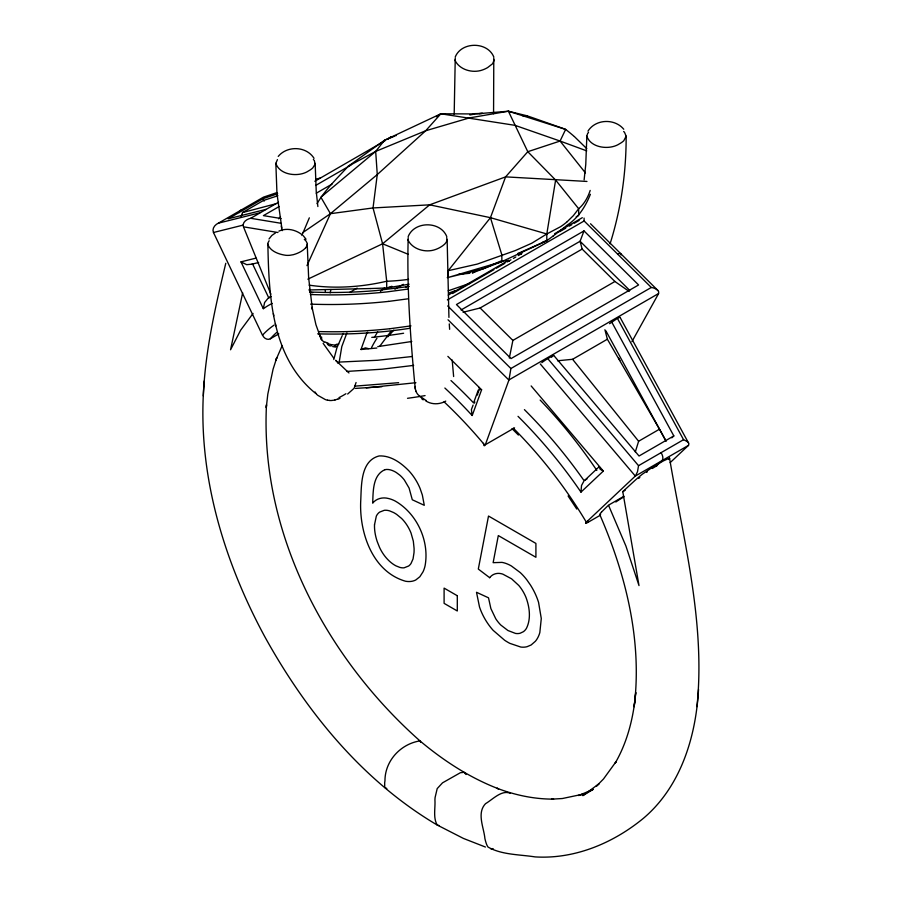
<?xml version="1.0" encoding="UTF-8"?>
<svg xmlns="http://www.w3.org/2000/svg" width="902" height="902" viewBox="0 0 902 902"><rect width="100%" height="100%" fill="white"/><g stroke="black" fill="none" stroke-linecap="round" stroke-linejoin="round"><path stroke-width="1.35" d="M455.251 58.123L454.18 114.396M493.789 58.078L493.563 113.731M624.59 132.493L626.157 136.202C626.225 172.598 621.027 209.072 610.079 243.811M587.597 133.597L586.852 135.931L585.77 164.401L584.124 179.859M282.202 230.653L276.97 193.592L275.843 163.33L277.433 159.62M314.415 160.815L315.057 164.299L312.712 167.986A26.609 15.357 0 0 1 308.552 170.918C299.036 177.401 279.857 175.495 275.843 163.33M626.157 136.202L623.778 140.757A26.609 15.357 0 0 1 619.55 143.756C610.034 150.228 590.866 148.323 586.841 136.157M696.953 706.661C705.657 622.82 683.423 540.151 669.532 458.115L663.545 460.821A65.395 7.205 -34.5 0 0 660.016 462.816L658.291 463.808A60.434 6.652 -34.5 0 0 653.589 466.582L642.483 474.08A16.653 1.838 -34.5 0 0 641.446 474.903L638.12 477.665A81.079 8.93 -34.5 0 0 634.478 480.867L622.775 491.658L638.999 585.59L625.92 546.048L608.624 505.481M447.685 305.936L510.904 368.523L508.987 379.9L658.64 293.5C659.914 290.388 654.412 287.783 651.3 287.467L584.135 220.967L584.068 218.092M204.292 380.903C196.309 469.919 222.738 558.902 264.771 636.677C306.229 711.644 362.672 781.031 437.199 825.014L439.015 825.544M541.798 362.683A6.585 0.722 -34.5 0 1 547.751 358.624L638.537 465.68L637.511 471.667L635.47 475.918L586.323 522.19A287.851 168.843 51.3 0 0 513.306 428.157M203.311 395.933C205.194 350.934 215.364 306.905 225.782 263.271M337.743 363.044L339.197 362.085L341.802 346.571L346.909 332.906M698.554 689.455L698.475 690.222C695.78 737.272 680.582 786.781 643.532 818.204C613.337 843.088 574.698 859.369 535.078 856.9C519.789 854.487 501.681 854.927 488.027 847.057C486.73 845.242 486.099 843.077 485.502 840.957A79.252 54.887 -72.8 0 1 484.904 838.544C483.867 827.45 476.549 813.13 485.513 803.693C492.706 799.499 501.704 789.498 510.397 793.332M472.366 272.911L501.85 261.636L546.804 240.721L546.804 233.979L555.621 180.05L527.783 151.705L508.401 111.217L479.233 113.607M593.358 789.306L582.782 795.643L599.052 783.748L596.188 786.397L603.494 778.99L616.032 761.716L615.198 763.103C627.623 741.636 633.599 717.045 635.752 692.488L634.14 706.74C642.404 641.074 625.887 574.608 599.785 514.625L599.886 514.174A20.002 2.199 -34.5 0 1 600.123 513.79L601.454 512.223M333.785 359.56L336.908 347.789L342.219 335.668M478.736 269.551L473.798 272.224L473.685 271.141M509.326 358.071L512.877 340.415L614.916 281.503L629.19 291.47M473.866 272.178L472.738 272.855M415.258 389.01C410.421 338.735 406.757 288.144 408.2 237.677M446.727 237.632C448.373 241.961 443.829 245.197 440.616 247.103A26.609 15.357 0 0 1 435.508 249.504C425.564 253.146 412.158 249.369 407.794 239.571M494.206 59.972L492.582 63.749L487.678 67.537A26.609 15.357 0 0 1 482.559 69.939C472.625 73.581 459.219 69.804 454.856 60.006M242.661 292.8L230.551 349.773L240.62 330.222L253.067 313.434M376.822 348.025L360.992 349.514L366.877 333.12M301.866 235.512L309.33 217.833M599.379 466.83L600.112 469.198L603.337 471.07L580.978 492.109L576.592 485.795A307.909 180.603 51.3 0 0 518.03 416.341M391.197 136.619L387.465 139.336M635.312 451.936L638.616 441.247L659.486 429.194L607.373 339.22L604.915 329.737M321.586 336.942L321.664 339.84L324.156 342.23M590.19 190.423L589.728 191.776A104.903 59.611 56.4 0 1 584.101 202.77A98.69 56.082 56.4 0 1 578.667 208.734L573.379 215.623L567.29 221.621M241.15 216.491L242.514 212.568L263.384 200.515L277.917 195.723M478.285 390.014L473.584 402.901A308.574 153.137 57 0 0 450.977 380.554M474.441 403.104L474.858 401.965M477.372 395.087L477.789 393.937M478.207 392.798L478.624 391.648M479.041 390.498L479.458 389.36M444.866 388.029A301.978 149.315 57 0 1 467.901 410.94L472.197 415.54L481.6 389.777L447.866 356.38M408.166 236.617C414.345 220.889 440.604 220.9 446.783 236.617M447.257 277.613L448.193 277.455L448.193 270.701L490.451 217.675L505.594 176.871L527.783 151.705L560.074 141.05L586.751 150.882M455.217 57.063C461.441 41.391 487.599 41.413 493.834 57.063M584 230.901L456.457 304.538L511.051 358.59L638.582 284.953L584 230.901L580.087 241.262L582.162 249.076L614.916 281.503M590.393 194.28C585.522 206.4 578.464 217.833 567.29 225.038A126.765 14.24 -32.7 0 1 560.537 230.36L553.253 235.918M458.554 274.377L469.739 273.283L470.28 271.976M306.973 265.628L330.436 213.684L377.273 174.571L425.71 130.745L440.852 113.787L475.072 113.945M585.421 172.902L560.074 141.05L565.633 129.403A85.78 3.292 18.3 0 0 561.518 127.881L532.563 117.7A77.065 2.954 18.3 0 0 526.813 115.738L508.401 111.217L469.288 117.936L425.71 130.745L375.683 151.412L348.285 166.227C337.292 178.168 325.272 189.589 317.03 203.672M479.142 387.409L479.334 388.92L481.6 389.777M282.202 345.613L275.809 360.225L276.79 357.654L273.069 369.222L267.815 394.118L266.27 407.636L266.485 404.75C259.99 532.631 325.757 657.445 419.971 740.892L420.704 742.369M374.42 337.416L377.656 331.789M342.828 334.541L343.448 333.413M631.907 341.7L658.528 293.702M587.969 131.14C595.602 118.951 614.69 118.252 623.756 129.245M269.01 238.985L271.829 235.456L275.527 232.885M379.821 346.165L390.724 331.677M269.123 240.744L268.097 242.615A13.271 7.577 0.5 0 0 267.973 244.961C270.961 251.602 279.146 254.375 285.9 255.311A13.271 7.577 0.5 0 0 290.004 255.266L293.285 254.702A27.861 15.909 0.5 0 0 305.496 247.971M587.901 133.135L588.532 132.323M567.302 221.621A119.571 89.433 59.7 0 1 560.537 226.718L546.804 233.979L490.451 217.675L429.679 204.833L373.033 207.945L330.436 213.684L320.887 197.211L375.683 151.412L384.5 140.272L440.852 113.787L514.974 125.333L560.074 141.05M668.822 459.501L669.374 458.78A16.653 1.838 -34.5 0 0 669.555 458.453L669.532 458.115M305.586 247.994L306.996 245.66A13.282 7.588 0.5 0 0 306.996 242.852L305.97 240.969A27.849 15.909 0.5 0 0 304.312 239.357M473.11 405.054L471.396 409.576L472.163 415.461M262.55 335.172A6.957 5.626 73.3 0 0 270.363 338.814L271.254 337.754A281.401 132.256 61.1 0 1 276.666 332.477M387.804 336.807L393.802 330.132M278.233 156.407C287.298 145.414 306.398 146.113 314.031 158.312M278.617 218.803L280.499 216.863M670.163 462.636L688.53 445.34C690.086 442.318 686.591 441.315 683.558 439.691L617.419 318.406L609.572 323.671M551.596 357.136L553.602 355.253L639.033 456.006L673.828 435.925L611.579 321.777M598.951 466.92L584.744 480.292L586.988 478.996M671.821 437.82L673.828 435.925M656.092 466.199L661.933 460.697A6.562 3.788 60 0 0 661.042 452.68M380.43 291.312L384.647 287.839M307.83 279.169L382.595 243.788L429.679 204.833L505.594 176.871L586.965 181.449M553.242 235.918L546.804 240.721L517.601 253.631M348.285 166.227L384.5 140.272L394.524 136.225M405.697 287.456L407.794 285.889M546.804 233.979L531.785 243.213L515.256 250.576L477.327 264.072L448.193 270.701M255.942 258.13L240.969 261.862L263.328 308.721L266.372 306.691A307.909 145.504 61.1 0 1 272.156 303.433M302.644 232.705L330.436 213.684M347.653 394.039L354.103 388.288L356.065 382.504M436.264 116.73L440.852 113.787M554.606 233.719L582.32 217.686M274.073 325.126A287.851 136.022 61.1 0 0 262.471 335.217L213.47 232.502C211.733 228.691 214.969 224.553 218.442 223.144L263.463 197.155L277.083 192.543M277.647 193.75L262.967 198.722L228.183 218.803L266.067 209.365M243.36 226.537C242.119 222.174 246.956 219.006 250.7 218.295L278.538 202.228M314.843 181.257L385.041 140.735M279.203 206.502L263.418 215.623L281.153 218.543M315.644 185.462L350.867 165.122M316.241 193.22L332.026 184.109M349.841 292.349L357.147 288.133M270.341 338.769L278.808 333.887M394.873 289.238L403.374 284.322M508.751 260.204L448.238 295.112M452.567 293.522L493.935 269.642M496.371 268.232L504.883 263.316M507.319 261.918L510.96 259.81M513.396 258.4L515.831 257.002M518.267 255.593L521.92 253.485M559.635 231.713L565.712 228.195M569.365 226.086L571.8 224.688M574.236 223.279L579.107 220.471M360.992 349.514L365.423 347.879L368.433 348.634M447.369 299.926L584.135 220.967M461.057 309.984L580.087 241.262L629.72 290.399M463.053 312.261L480.123 307.988L582.162 249.076M510.904 368.523L651.3 287.467M547.762 358.624L553.602 355.253M557.537 360.777L572.59 359.3L607.373 339.22M514.557 427.852L485.332 444.731L508.92 380.08L448.023 319.793M638.537 465.68L683.558 439.691M688.53 445.34L635.324 476.064L540.287 363.968M622.775 491.658L625.176 490.271M623.891 496.292L608.478 505.188L603.201 510.385A79.207 8.727 -34.5 0 0 601.442 512.223M585.781 523.352A6.957 0.767 -34.5 0 0 588.115 522.269L600.225 515.267M484.566 445.723L484.949 445.385A282.179 139.528 57 0 0 444.077 401.841M263.328 308.642L264.602 302.52L268.063 298.269A314.358 149.258 61.1 0 1 271.017 296.521L268.762 297.863L252.526 263.835A6.562 0.722 -25.5 0 1 251.917 264.173L246.697 264.669L241.026 261.907M576.231 216.796L578.667 215.477L578.667 208.734L555.621 180.05M445.746 401.108C439.646 404.592 431.754 404.784 425.767 400.894M592.603 789.656L578.622 795.519L582.748 794.234L562.318 798.529L551.517 799.172L553.625 799.116C534.266 799.217 515.065 795.102 497.013 788.258L498.614 788.855C469.762 777.795 443.57 760.69 419.971 740.892C400.815 743.902 384.917 760.645 384.962 780.839A79.252 34.276 -49.8 0 0 384.669 782.733L384.726 787.412L386.778 788.495M501.084 260.926L483.314 268.785L448.193 277.455L501.85 261.636L501.85 254.894L490.451 217.675M340.02 398.346L337.641 399.315M448.204 290.794L470.122 283.262M396.395 135.458L395.583 135.785M449.376 292.891L455.217 290.624M278.876 231.137C286.284 227.721 295.044 229.525 301.448 234.261M384.928 469.694C372.458 475.151 373.236 491.748 372.684 503.158C376.314 498.479 382.73 496.979 388.3 498.468A40.534 23.407 60 0 1 395.053 500.96C416.972 513.441 429.589 540.952 425.09 565.734A52.643 30.397 60 0 1 423.015 571.834L419.87 576.716L415.867 579.918A39.237 22.651 60 0 1 411.019 581.418A40.443 23.351 60 0 1 405.483 581.226C372.515 571.654 359.402 532.935 360.687 501.659C361.567 486.178 360.078 460.832 379.122 455.95C390.893 455.352 401.345 463.03 409.158 471.115A35.246 20.351 60 0 1 420.095 488.489L422.339 495.006L424.29 505.312L412.293 499.764L409.091 488.061L404.355 480.011A22.088 12.752 60 0 0 399.778 475.117L396.373 472.58A28.638 16.529 60 0 0 394.027 471.261A25.966 14.984 60 0 0 384.917 469.671M315.655 179.498L320.199 177.965M391.885 286.284L386.699 287.986L370.316 288.539M600.608 514.602L599.785 514.625M542.88 241.928L546.804 240.721M242.514 212.568L275.922 203.762M218.442 223.144L259.776 212.849M213.47 232.502L243.337 225.06M251.917 264.173L258.637 262.505M375.683 151.412L377.273 174.571L373.033 207.945L382.595 243.788L386.699 281.244C361.352 287.118 334.901 288.944 309.093 285.145M493.09 848.613L490.801 848.782M474.745 114.013L469.863 114.994M335.048 400.037L331.677 400.488A13.271 10.711 -19.2 0 1 329.501 400.488M411.786 341.486L377.758 346.616M409.113 284.198L386.699 287.986L386.699 281.244M409.249 286.453L376.856 290.5A298.404 172.282 0 0 1 324.991 292.44L309.713 292.079M410.985 325.881L389.844 328.745M408.335 289.035L387.296 291.853A304.132 175.586 0 0 1 310.389 294.503M408.11 298.81L388.536 301.415M413.657 365.389L382.042 369.2L346.684 371.432M410.027 328.26C379.517 333.041 348.544 334.766 317.684 333.83M412.169 356.504L377.6 360.27L339.197 362.085M415.901 382.707L366.268 387.871M398.616 382.685L354.587 386.169M381.839 386.732L355.478 388.412M476.324 113.855L482.57 113.404L474.542 113.652M502.888 260.779L508.018 260.667M370.316 288.539L309.127 289.97M335.894 345.015L333.943 344.959A21.445 10.396 -13.6 0 1 331.496 344.756M526.813 115.738L522.585 115.715M329.512 400.432L327.561 400.127M337.224 346.368L334.777 345.951M250.7 218.295L280.86 223.256M277.951 232.502L243.472 226.83L270.882 294.176M332.691 346.582L335.668 347.09M331.575 344.688L327.2 343.549A6.551 4.724 -71.4 0 0 331.508 345.804M312.69 292.676L309.814 292.09M508.401 111.217L565.633 129.403A85.78 17.42 31.8 0 1 569.545 132.515L573.897 136.146M485.434 847.034L463.425 838.432L437.199 825.014C432.915 817.674 435.463 808.136 434.933 799.973A79.218 45.743 -60 0 1 435.08 797.582L437.199 788.607L442.51 782.846L460.392 772.71L464.135 772.326L466.03 774.514M382.595 243.788L408.324 254.341M489.707 577.72L478.308 569.061L488.512 516.045L535.912 543.421L535.912 557.278L498.31 535.574L493.135 562.668L502.019 562.386A40.466 23.362 60 0 1 511.344 565.949L520.251 572.578A38.617 22.291 60 0 1 526.824 579.839L530.41 584.97A46.25 26.699 60 0 1 533.691 590.641L534.672 592.58A42.022 24.264 60 0 1 538.573 602.412L541.279 618.524L539.836 632.584A49.847 28.785 60 0 1 535.393 641.266L531.12 644.986L527.027 646.711A40.917 23.621 60 0 1 520.826 647.061L509.912 643.385A62.261 35.945 60 0 1 504.646 640.262L493.157 630.351A39.632 22.888 60 0 1 486.144 620.982A41.345 23.869 60 0 1 484.148 617.566A39.372 22.73 60 0 1 479.514 607.012L476.504 592.276L488.512 597.823L490.868 608.557L495.728 618.727A24.377 14.071 60 0 0 500.858 625.086L507.95 630.521L515.527 633.429A26.62 15.368 60 0 0 520.138 633.238L523.34 631.727A30.476 17.589 60 0 0 526.486 628.266C531.131 618.806 529.621 607.339 526.114 597.744A26.857 15.503 60 0 0 522.901 591.238A25.369 14.646 60 0 0 518.763 585.443L511.535 578.791L502.786 574.123A26.575 15.345 60 0 0 497.058 573.458A30.961 17.871 60 0 0 489.685 577.697M574.337 136.529L586.785 148.683M483.991 445.633L483.438 443.31M348.973 372.966L335.657 360.304L337.81 362.536M623.654 131.5L624.376 132.233M657.806 290.365L590.517 223.752M480.123 307.988L512.877 340.415M315.452 393.261C271.592 357.587 268.864 296.194 267.871 244.025M511.998 428.619L518.402 435.057M303.23 235.67L306.037 239.222M313.366 159.406L313.952 160.116M333.571 357.891L323.13 343.346M531.154 385.943L603.337 471.07M572.59 359.3L638.616 441.247M688.497 442.916L620.035 317.301M568.091 495.987L576.773 509.055M587.439 521.074L588.138 522.247M659.486 429.194L666.138 441.326M605.896 330.842L665.462 440.075M618.547 357.936L619.888 360.394M262.967 198.722L264.128 201.169M415.833 391.164L416.645 392.708A21.445 15.661 8 0 0 417.964 394.602L421.877 398.222A6.551 2.627 -51.4 0 0 424.019 399.53M319.094 333.83L321.608 339.704M321.225 339.4L315.937 324.709L312.002 307.255L312.43 309.454L308.653 278.008L307.221 244.262M281.244 226.086L281.649 228.003M273.385 313.648L273.813 315.847M275.369 323.671L275.809 325.938M317.876 206.535L316.23 191.404L315.159 163.375M580.978 492.109L581.519 485.49L584.113 480.732A314.358 184.358 51.5 0 0 524.423 409.632M309.578 290.974L309.42 289.317M452.173 360.022L453.638 376.529M449.275 323.908L449.636 329.309M448.937 317.403L447.144 239.526M425.079 395.606A306.229 170.05 4 0 1 407.524 398.301M367.148 333.188A254.702 147.635 9.7 0 1 367.644 332.207M507.95 261.084A38.662 23.847 -4.1 0 1 509.314 261.129M371.511 347.687A232.772 135.086 10.1 0 1 376.946 338.261M518.244 253.428A33.746 20.532 -2.8 0 1 521.187 254.116M403.6 333.244A264.32 110.585 -1.4 0 1 371.759 337.371M239.165 212.658A6.562 3.788 60 0 1 240.958 210.143M325.295 291.459A280.691 161.052 -0.4 0 1 325.318 289.666M330.155 292.936A273.182 157.32 -0.1 0 1 330.944 289.463M389.844 328.723A301.764 173.534 -0.1 0 1 318.97 331.564M388.536 301.392A310.964 178.844 -0.1 0 1 310.604 304.132M408.572 279.372A251.432 240.62 42.2 0 1 386.71 281.289M328.001 343.076A29.619 12.797 -10.5 0 1 324.855 341.903M338.802 344.023A13.53 6.201 -15.4 0 1 336.266 344.338M316.14 393.644A20.385 13.598 -12 0 0 317.741 395.29L325.205 399.496A21.141 14.973 -11.2 0 0 327.494 400.24M316.207 393.599A15.018 10.238 -16.6 0 1 315.057 391.953M345.917 393.712A30.33 11.196 -20.1 0 1 338.927 397.635M337.551 399.135A13.755 8.422 -15 0 1 335.014 399.857M426.195 400.488A29.619 20.611 12.8 0 1 422.373 397.895M416.081 391.118A13.53 10.136 10.5 0 1 415.348 386.428M617.419 318.417A6.585 0.722 -34.5 0 1 619.753 317.29M540.151 400.071A312.983 183.129 53.5 0 1 596.831 470.416M585.601 523.002A6.957 0.767 -34.5 0 1 586.401 522.145M638.695 478.41A16.394 1.804 -34.5 0 1 639.834 477.44M646.621 472.31A16.394 1.804 -34.5 0 1 647.365 471.791M652.338 468.476A16.394 1.804 -34.5 0 1 657.017 465.669M615.818 502.008A13.113 1.443 -34.5 0 1 623.778 496.979M617.712 254.217A6.562 2.289 -45.3 0 1 621.004 254.962M374.51 524.772L374.488 526.125A39.451 22.775 60 0 0 377.194 541.516L379.517 547.356A26.947 15.559 60 0 0 384.624 555.88A27.455 15.853 60 0 0 396.012 565.881L399.834 567.403A23.61 13.631 60 0 0 404.13 567.798L408.617 566.028A27.601 15.932 60 0 0 411.008 563.513L413.048 558.924L414.007 552.712A54.492 31.457 60 0 0 414.074 548.303L413.33 541.177L411.053 533.116A26.135 15.086 60 0 0 409.339 529.294A26.857 15.514 60 0 0 407.276 525.64L406.531 524.49A24.444 14.116 60 0 0 401.548 518.424L396.666 514.411A34.321 19.821 60 0 0 393.498 512.505L389.551 510.859A26.327 15.199 60 0 0 384.218 510.329L379.618 512.122A27.128 15.661 60 0 0 376.326 516.124L374.51 524.772M457.303 595.737L444.1 588.115L444.1 603.359L457.303 610.981L457.303 595.737"/></g></svg>
